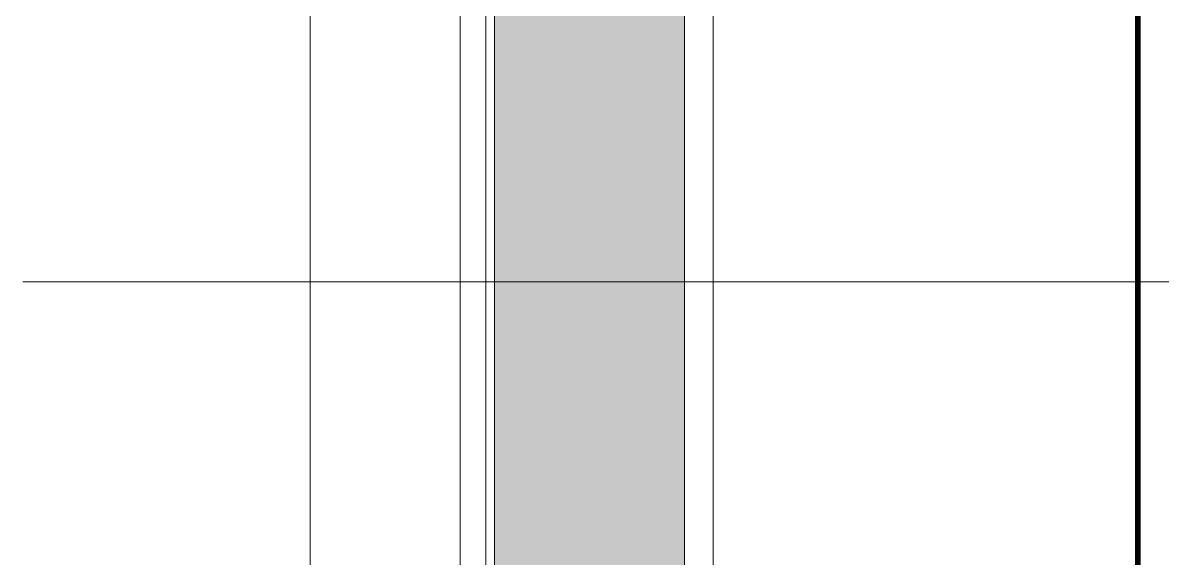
# Model space of a CAD drawing. Extents: x -2012 to 34975, y -1043 to 8321.
# Drawn here: x 6080.8 to 6278.9, y 1004.5 to 1097.5 of the extents above; entities that cross this region are included whole.
import ezdxf

# ---------------------------------------------------------------- set-up
doc = ezdxf.new("R2010")
doc.units = 0
doc.header["$LTSCALE"] = 25
doc.linetypes.add('HIDDEN2', pattern=[4.7624999999999975, 3.174999999999998, -1.587499999999999])
doc.layers.get('0').update_dxf_attribs({"color": 9, "lineweight": 9})
for name, color, linetype, lineweight in [('06D', 9, 'Continuous', 9), ('15', 9, 'Continuous', 9), ('21', 9, 'Continuous', 9), ('24', 9, 'Continuous', 9), ('31', 9, 'Continuous', 9)]:
    doc.layers.add(name, color=color, linetype=linetype, lineweight=lineweight)

# ---------------------------------------------------------------- blocks, each defined once
blk = doc.blocks.new('p-aks_vw')
at = {"layer": '24', "ltscale": 2}
blk.add_lwpolyline([(5679.999995694046, 740.0000000004111), (5974.999995580102, 740.0000000004111)], dxfattribs=at)
blk = doc.blocks.new('p-cephe-onkisim')
at = {"layer": '31'}
h = blk.add_hatch(dxfattribs=at)
h.set_pattern_fill('DOTS', color=256, scale=50, angle=89.99999999999999, style=0)
h.set_pattern_definition([(90, (8372.45934505696, -9317.760052167636), (-3.125, 1.5625), [0, -3.125])])
h.paths.add_polyline_path([(-38, 3019.499999999956), (-5, 3019.499999999956), (-5, 3751.999999999971), (-38, 3751.999999999971)])
h.paths.add_polyline_path([(-5, 1789.499999999985), (-38, 1789.499999999985), (-38, 2276.499999999935), (-5, 2276.499999999935)])
h.paths.add_polyline_path([(-38, 794.5), (-5, 794.5), (-5, 1709.499999999985), (-38, 1709.499999999985)])
h.paths.add_polyline_path([(-38, 68), (-5, 68), (-5, 554.4999999999999), (-38, 554.4999999999999)])
at = {"layer": '06D'}
for points in [[(-70.1095585608, 2344.985013291124), (-70, 68.42727035210635)], [(0, 2276.499999999935), (0, 68)]]:
    blk.add_lwpolyline(points, dxfattribs=at)
blk.add_lwpolyline([(-38, 794.5), (-5, 794.5), (-5, 1709.499999999985), (-38, 1709.499999999985)], close=True, dxfattribs=at)
at = {"layer": '15', "linetype": 'Continuous'}
blk.add_lwpolyline([(-44, 793.1840000149987), (-39.5, 793.1840000149987), (-39.5000000000091, 1020.99999999996), (-44.00000000000909, 1020.99999999996)], close=True, dxfattribs=at)
blk = doc.blocks.new('p-cephe-onkisim-toplam')
blk.add_blockref('p-cephe-onkisim', (0, 0))

msp = doc.modelspace()

# ---------------------------------------------------------------- linework, layer by layer
at = {"layer": '21', "linetype": 'HIDDEN2', "ltscale": 0.1, "const_width": 1}
msp.add_lwpolyline([(5944.633004378702, 2029.502401471189), (5944.633004378702, 629.5024014711889), (6274.633004378702, 629.5024014711889), (6274.633004378702, 2029.502401471189)], close=True, dxfattribs=at)

# ---------------------------------------------------------------- block references
msp.add_blockref('p-cephe-onkisim-toplam', (6200.838333276035, 192.4999510864691))
at = {"layer": '24'}
msp.add_blockref('p-aks_vw', (400.8383332760277, 312.5000000020336), dxfattribs=at)

doc.saveas('drawing.dxf')
